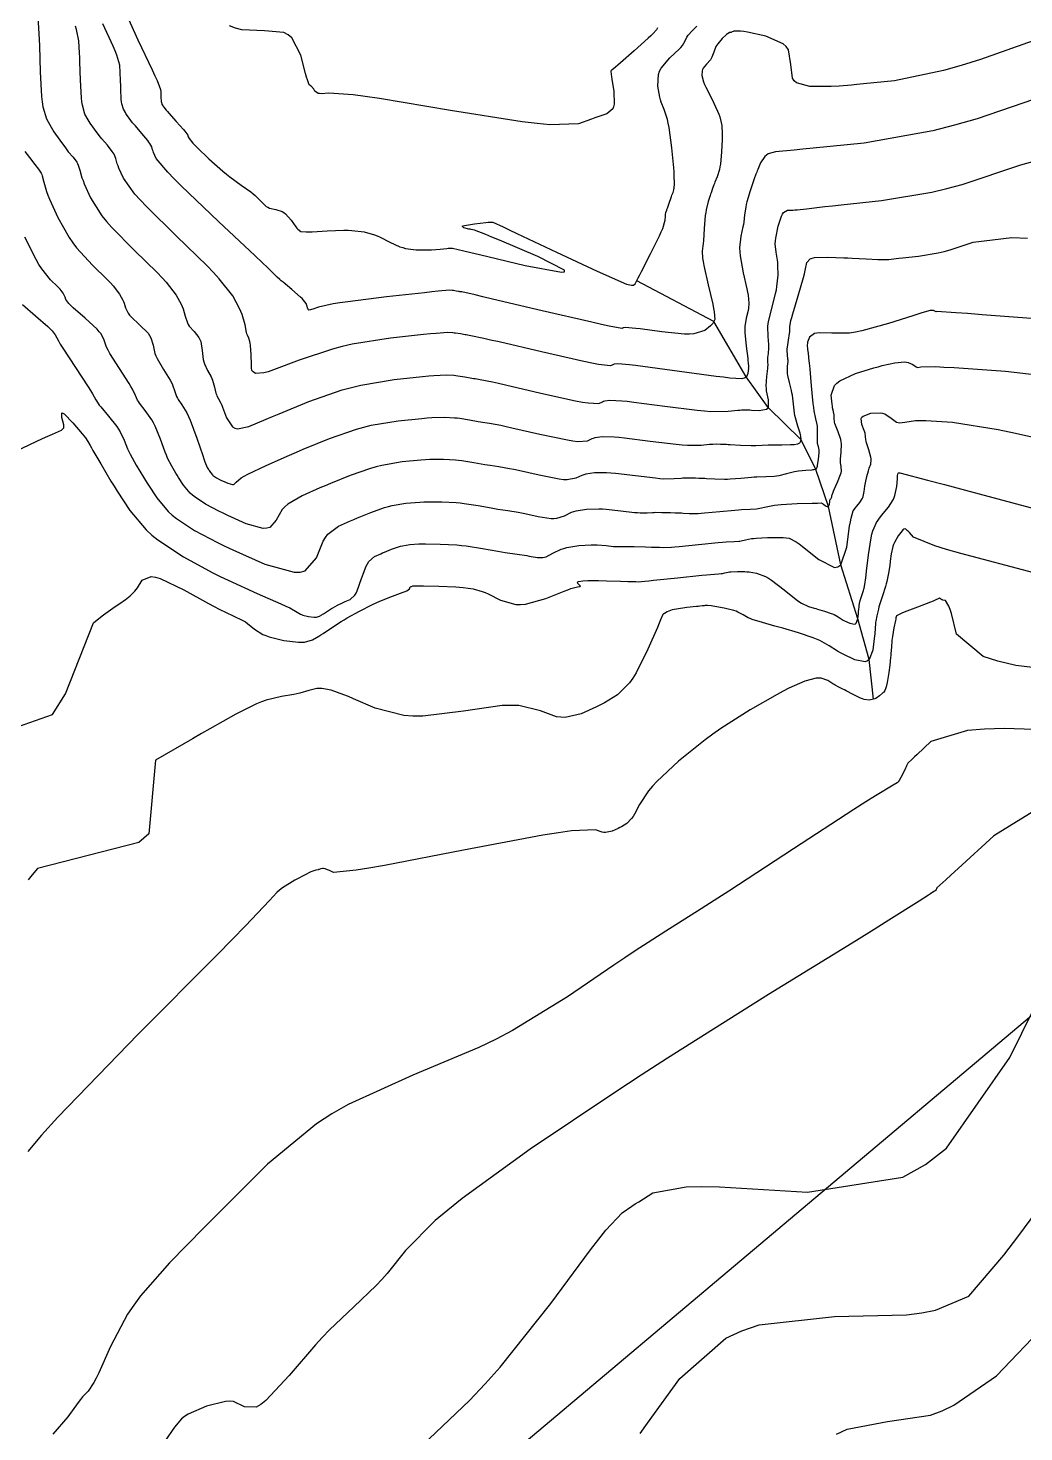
# Model space of a CAD drawing. Header units: metres. Extents: x 837117 to 838479, y 1189012 to 1191015.
# Drawn here: x 837920.9 to 837985.3, y 1190626.3 to 1190717.1 of the extents above; entities that cross this region are included whole.
import ezdxf

# ---------------------------------------------------------------- set-up
doc = ezdxf.new("R2010")
doc.units = ezdxf.units.M
doc.header["$LTSCALE"] = 0.3
for name, color, linetype in [('COTAS 10', 1, 'Continuous'), ('COTAS INT', 252, 'Continuous'), ('DRENAJE', 5, 'Continuous'), ('VIA2', 121, 'Continuous')]:
    doc.layers.add(name, color=color, linetype=linetype)

msp = doc.modelspace()

# ---------------------------------------------------------------- linework, layer by layer
at = {"layer": 'COTAS 10'}
for points in [[(837961.574, 1190717.091), (837961.557, 1190717.065), (837961.52, 1190716.976), (837961.288, 1190716.717), (837961.148, 1190716.584), (837960.976, 1190716.423), (837960.083, 1190715.621), (837959.187, 1190714.835), (837959.013, 1190714.685), (837958.872, 1190714.564), (837958.63, 1190714.37), (837958.602, 1190714.358), (837958.595, 1190714.352), (837958.588, 1190714.344), (837958.567, 1190714.304), (837958.584, 1190714.074), (837958.601, 1190713.945), (837958.624, 1190713.789), (837958.75, 1190712.992), (837958.781, 1190712.172), (837958.744, 1190712.002), (837958.686, 1190711.856), (837958.313, 1190711.533), (837957.723, 1190711.337), (837957.529, 1190711.272), (837957.323, 1190711.201), (837956.466, 1190710.904), (837954.624, 1190710.833), (837953.795, 1190710.905), (837952.829, 1190711.017), (837948.189, 1190711.753), (837943.615, 1190712.532), (837942.689, 1190712.671), (837941.912, 1190712.778), (837940.338, 1190712.886), (837939.828, 1190712.839), (837939.722, 1190712.847), (837939.63, 1190712.864), (837939.426, 1190713.003), (837939.328, 1190713.171), (837939.304, 1190713.206), (837939.282, 1190713.237), (837939.211, 1190713.308), (837939.151, 1190713.348), (837939.119, 1190713.37), (837939.064, 1190713.41), (837938.949, 1190713.728), (837938.895, 1190713.914), (837938.832, 1190714.142), (837938.527, 1190715.323), (837937.942, 1190716.454), (837937.703, 1190716.652), (837937.431, 1190716.799), (837936.167, 1190716.911), (837934.702, 1190716.969), (837934.302, 1190717.082), (837933.905, 1190717.236)], [(837920.681, 1190709.115), (837921.125, 1190708.514), (837921.226, 1190708.381), (837921.317, 1190708.263), (837921.564, 1190707.96), (837921.727, 1190707.707), (837921.764, 1190707.621), (837921.799, 1190707.527), (837921.895, 1190707.132), (837922.08, 1190706.511), (837922.17, 1190706.275), (837922.277, 1190706.012), (837922.801, 1190704.833), (837923.532, 1190703.534), (837923.768, 1190703.196), (837924.019, 1190702.867), (837925.049, 1190701.754), (837926.003, 1190700.827), (837926.206, 1190700.615), (837926.383, 1190700.422), (837926.804, 1190699.886), (837927.013, 1190699.499), (837927.058, 1190699.401), (837927.096, 1190699.305), (837927.185, 1190698.991), (837927.355, 1190698.647), (837927.445, 1190698.532), (837927.553, 1190698.409), (837928.098, 1190697.897), (837928.637, 1190697.349), (837928.741, 1190697.205), (837928.826, 1190697.063), (837928.971, 1190696.576), (837929.085, 1190696.05), (837929.151, 1190695.885), (837929.231, 1190695.71), (837929.642, 1190695.007), (837930.063, 1190694.328), (837930.149, 1190694.169), (837930.222, 1190694.022), (837930.377, 1190693.595), (837930.489, 1190693.253), (837930.535, 1190693.159), (837930.587, 1190693.066), (837930.831, 1190692.733), (837931.152, 1190692.2), (837931.253, 1190691.981), (837931.359, 1190691.732), (837931.788, 1190690.571), (837932.173, 1190689.452), (837932.253, 1190689.228), (837932.321, 1190689.042), (837932.467, 1190688.679), (837932.542, 1190688.554), (837932.565, 1190688.518), (837932.588, 1190688.481), (837932.679, 1190688.34), (837932.798, 1190688.199), (837932.839, 1190688.162), (837932.882, 1190688.126), (837933.069, 1190688.003), (837933.307, 1190687.878), (837933.383, 1190687.841), (837933.465, 1190687.803), (837933.796, 1190687.656), (837934.097, 1190687.572), (837934.16, 1190687.573), (837934.213, 1190687.586), (837934.329, 1190687.72), (837934.662, 1190688.012), (837934.851, 1190688.123), (837935.083, 1190688.249), (837936.272, 1190688.812), (837937.792, 1190689.474), (837938.232, 1190689.661), (837938.681, 1190689.85), (837940.37, 1190690.545), (837942.113, 1190691.152), (837942.595, 1190691.284), (837943.077, 1190691.402), (837944.815, 1190691.697), (837946.335, 1190691.851), (837946.679, 1190691.88), (837946.989, 1190691.901), (837947.834, 1190691.928), (837948.458, 1190691.893), (837948.63, 1190691.876), (837948.802, 1190691.856), (837949.418, 1190691.759), (837949.991, 1190691.655), (837950.135, 1190691.631), (837950.272, 1190691.608), (837950.718, 1190691.543), (837951.463, 1190691.401), (837951.79, 1190691.33), (837952.17, 1190691.245), (837953.976, 1190690.827), (837955.754, 1190690.452), (837956.116, 1190690.395), (837956.421, 1190690.359), (837957.049, 1190690.397), (837957.352, 1190690.544), (837957.452, 1190690.576), (837957.559, 1190690.605), (837958.003, 1190690.676), (837958.776, 1190690.659), (837959.091, 1190690.632), (837959.45, 1190690.596), (837961.11, 1190690.383), (837962.799, 1190690.174), (837963.176, 1190690.141), (837963.513, 1190690.117), (837964.403, 1190690.117), (837964.945, 1190690.171), (837965.063, 1190690.181), (837965.167, 1190690.189), (837965.426, 1190690.198), (837965.662, 1190690.192), (837965.788, 1190690.188), (837966.036, 1190690.176), (837966.151, 1190690.17), (837966.286, 1190690.163), (837966.941, 1190690.124), (837967.637, 1190690.093), (837967.797, 1190690.09), (837967.943, 1190690.089), (837968.353, 1190690.107), (837968.741, 1190690.134), (837968.872, 1190690.139), (837969.014, 1190690.143), (837969.616, 1190690.148), (837970.184, 1190690.155), (837970.306, 1190690.161), (837970.412, 1190690.168), (837970.666, 1190690.206), (837970.79, 1190690.275), (837970.815, 1190690.302), (837970.835, 1190690.332), (837970.874, 1190690.466), (837970.847, 1190690.693), (837970.827, 1190690.782), (837970.801, 1190690.882), (837970.66, 1190691.335), (837970.508, 1190691.875), (837970.474, 1190692.029), (837970.445, 1190692.185), (837970.37, 1190692.767), (837970.302, 1190693.343), (837970.277, 1190693.496), (837970.249, 1190693.646), (837970.123, 1190694.163), (837970.015, 1190694.628), (837969.999, 1190694.745), (837969.988, 1190694.856), (837969.995, 1190695.218), (837970.022, 1190695.53), (837970.023, 1190695.61), (837970.021, 1190695.688), (837969.99, 1190695.947), (837969.97, 1190696.241), (837969.975, 1190696.34), (837969.984, 1190696.448), (837970.053, 1190696.901), (837970.127, 1190697.339), (837970.139, 1190697.437), (837970.148, 1190697.525), (837970.149, 1190697.758), (837970.215, 1190698.167), (837970.265, 1190698.366), (837970.328, 1190698.602), (837970.671, 1190699.762), (837971.02, 1190700.949), (837971.087, 1190701.201), (837971.141, 1190701.42), (837971.232, 1190701.936), (837971.446, 1190702.17), (837971.579, 1190702.212), (837971.743, 1190702.243), (837972.599, 1190702.273), (837973.625, 1190702.233), (837973.896, 1190702.22), (837974.161, 1190702.207), (837975.072, 1190702.155), (837975.829, 1190702.117), (837975.997, 1190702.113), (837976.148, 1190702.112), (837976.544, 1190702.13), (837977.007, 1190702.183), (837977.199, 1190702.204), (837977.42, 1190702.227), (837978.451, 1190702.334), (837979.734, 1190702.55), (837980.113, 1190702.642), (837980.504, 1190702.749), (837982.003, 1190703.249), (837984.491, 1190703.534), (837985.505, 1190703.503)], [(837985.921, 1190681.868), (837981.206, 1190683.112), (837980.279, 1190683.379), (837979.517, 1190683.612), (837978.135, 1190684.174), (837977.869, 1190684.464), (837977.811, 1190684.525), (837977.759, 1190684.578), (837977.63, 1190684.702), (837977.504, 1190684.675), (837977.454, 1190684.634), (837977.399, 1190684.578), (837977.146, 1190684.252), (837976.899, 1190683.819), (837976.847, 1190683.695), (837976.802, 1190683.569), (837976.699, 1190683.101), (837976.638, 1190682.615), (837976.6, 1190682.341), (837976.525, 1190681.836), (837976.417, 1190681.303), (837976.378, 1190681.147), (837976.334, 1190680.987), (837976.139, 1190680.381), (837975.946, 1190679.8), (837975.903, 1190679.656), (837975.864, 1190679.52), (837975.762, 1190679.092), (837975.701, 1190678.738), (837975.688, 1190678.649), (837975.678, 1190678.564), (837975.654, 1190678.288), (837975.626, 1190677.919), (837975.612, 1190677.774), (837975.595, 1190677.611), (837975.514, 1190676.87), (837975.275, 1190676.249), (837975.16, 1190676.162), (837975.022, 1190676.111), (837974.346, 1190676.235), (837973.594, 1190676.595), (837973.408, 1190676.693), (837973.233, 1190676.791), (837972.68, 1190677.14), (837972.077, 1190677.48), (837971.87, 1190677.572), (837971.646, 1190677.663), (837970.69, 1190677.983), (837969.683, 1190678.276), (837969.426, 1190678.349), (837969.178, 1190678.419), (837968.364, 1190678.644), (837967.714, 1190678.845), (837967.57, 1190678.9), (837967.443, 1190678.954), (837967.113, 1190679.147), (837966.788, 1190679.329), (837966.663, 1190679.376), (837966.524, 1190679.422), (837965.893, 1190679.575), (837965.283, 1190679.691), (837965.157, 1190679.713), (837965.048, 1190679.73), (837964.809, 1190679.755), (837964.705, 1190679.75), (837964.682, 1190679.748), (837964.661, 1190679.745), (837964.606, 1190679.734), (837964.567, 1190679.724), (837964.555, 1190679.723), (837964.544, 1190679.721), (837964.503, 1190679.719), (837964.319, 1190679.703), (837964.218, 1190679.693), (837964.095, 1190679.68), (837963.471, 1190679.614), (837962.811, 1190679.523), (837962.665, 1190679.495), (837962.536, 1190679.465), (837962.206, 1190679.345), (837962.027, 1190679.241), (837961.994, 1190679.22), (837961.967, 1190679.203), (837961.928, 1190679.174), (837961.785, 1190678.825), (837961.692, 1190678.607), (837961.577, 1190678.336), (837960.968, 1190676.92), (837960.203, 1190675.398), (837959.989, 1190675.06), (837959.774, 1190674.76), (837958.989, 1190673.977), (837958.149, 1190673.457), (837957.9, 1190673.321), (837957.643, 1190673.19), (837956.655, 1190672.745), (837955.621, 1190672.519), (837955.335, 1190672.525), (837955.049, 1190672.56), (837954.017, 1190672.934), (837952.626, 1190673.278), (837952.113, 1190673.295), (837951.544, 1190673.276), (837949.031, 1190672.925), (837946.409, 1190672.602), (837945.771, 1190672.603), (837945.173, 1190672.642), (837943.331, 1190673.107), (837941.927, 1190673.723), (837941.605, 1190673.857), (837941.311, 1190673.975), (837940.489, 1190674.27), (837939.88, 1190674.386), (837939.72, 1190674.39), (837939.564, 1190674.384), (837939.033, 1190674.261), (837938.456, 1190674.08), (837938.271, 1190674.036), (837938.074, 1190673.996), (837937.272, 1190673.874), (837936.286, 1190673.635), (837935.974, 1190673.521), (837935.644, 1190673.385), (837934.311, 1190672.724), (837932.635, 1190671.783), (837932.089, 1190671.472), (837931.508, 1190671.139), (837929.113, 1190669.754), (837928.692, 1190664.985), (837928.054, 1190664.428), (837921.484, 1190662.745), (837921.154, 1190662.343), (837920.882, 1190662.006)], [(837960.463, 1190626.217), (837960.94, 1190626.877), (837963.024, 1190629.763), (837965.998, 1190632.374), (837967.036, 1190632.861), (837968.167, 1190633.245), (837973.024, 1190633.777), (837977.68, 1190633.894), (837978.684, 1190634.017), (837979.564, 1190634.178), (837981.713, 1190635.088), (837983.986, 1190637.743), (837984.945, 1190639.006), (837986.047, 1190640.498)]]:
    msp.add_lwpolyline(points, dxfattribs=at)
at = {"layer": 'COTAS INT'}
for points in [[(837927.088, 1190718.294), (837927.986, 1190716.325), (837928.904, 1190714.383), (837929.081, 1190714.001), (837929.223, 1190713.687), (837929.455, 1190713.114), (837929.466, 1190712.956), (837929.468, 1190712.903), (837929.471, 1190712.846), (837929.477, 1190712.606), (837929.49, 1190712.378), (837929.496, 1190712.328), (837929.502, 1190712.283), (837929.535, 1190712.169), (837929.578, 1190712.093), (837929.591, 1190712.071), (837929.605, 1190712.05), (837929.658, 1190711.973), (837929.815, 1190711.784), (837929.895, 1190711.693), (837929.99, 1190711.584), (837930.462, 1190711.05), (837930.924, 1190710.522), (837931.013, 1190710.417), (837931.085, 1190710.331), (837931.203, 1190710.168), (837931.222, 1190710.106), (837931.231, 1190710.082), (837931.241, 1190710.055), (837931.295, 1190709.936), (837931.531, 1190709.653), (837931.657, 1190709.523), (837931.809, 1190709.371), (837932.58, 1190708.636), (837933.473, 1190707.838), (837933.703, 1190707.646), (837933.926, 1190707.467), (837934.667, 1190706.927), (837935.285, 1190706.486), (837935.43, 1190706.37), (837935.563, 1190706.256), (837935.951, 1190705.866), (837936.288, 1190705.559), (837936.39, 1190705.498), (837936.495, 1190705.447), (837936.906, 1190705.347), (837937.322, 1190705.221), (837937.43, 1190705.153), (837937.536, 1190705.071), (837937.895, 1190704.655), (837938.198, 1190704.234), (837938.269, 1190704.149), (837938.334, 1190704.078), (837938.522, 1190703.934), (837938.875, 1190703.907), (837939.044, 1190703.909), (837939.244, 1190703.916), (837940.225, 1190703.977), (837941.309, 1190704.02), (837941.575, 1190704.015), (837941.825, 1190704.004), (837942.605, 1190703.903), (837943.278, 1190703.713), (837943.461, 1190703.645), (837943.642, 1190703.571), (837944.285, 1190703.249), (837944.929, 1190702.95), (837945.112, 1190702.89), (837945.296, 1190702.841), (837945.976, 1190702.748), (837946.635, 1190702.738), (837946.805, 1190702.741), (837946.971, 1190702.747), (837947.528, 1190702.789), (837947.954, 1190702.836), (837948.037, 1190702.845), (837948.105, 1190702.852), (837948.226, 1190702.864), (837948.248, 1190702.862), (837948.254, 1190702.862), (837948.26, 1190702.861), (837948.281, 1190702.858), (837948.311, 1190702.852), (837948.327, 1190702.85), (837949.056, 1190702.679), (837949.511, 1190702.572), (837950.076, 1190702.438), (837953.029, 1190701.741), (837955.385, 1190701.301), (837955.573, 1190701.33), (837955.56, 1190701.424), (837953.836, 1190702.309), (837951.36, 1190703.37), (837950.873, 1190703.574), (837950.472, 1190703.74), (837949.74, 1190704.017), (837949.534, 1190704.056), (837949.463, 1190704.072), (837949.388, 1190704.09), (837949.069, 1190704.17), (837948.958, 1190704.268), (837949.014, 1190704.296), (837949.108, 1190704.324), (837949.758, 1190704.431), (837950.485, 1190704.516), (837950.626, 1190704.53), (837950.742, 1190704.54), (837950.945, 1190704.542), (837951.595, 1190704.231), (837951.992, 1190704.043), (837952.484, 1190703.811), (837955.047, 1190702.604), (837957.676, 1190701.377), (837958.211, 1190701.132), (837958.661, 1190700.928), (837959.586, 1190700.533), (837959.902, 1190700.458), (837959.968, 1190700.456), (837960.024, 1190700.462), (837960.149, 1190700.551), (837960.339, 1190700.934), (837960.436, 1190701.126), (837960.554, 1190701.354), (837961.139, 1190702.487), (837961.716, 1190703.656), (837961.828, 1190703.906), (837961.919, 1190704.126), (837962.074, 1190704.656), (837962.094, 1190704.931), (837962.1, 1190704.99), (837962.106, 1190705.041), (837962.129, 1190705.163), (837962.176, 1190705.301), (837962.197, 1190705.362), (837962.222, 1190705.433), (837962.339, 1190705.773), (837962.463, 1190706.123), (837962.491, 1190706.202), (837962.517, 1190706.271), (837962.589, 1190706.455), (837962.638, 1190706.618), (837962.649, 1190706.675), (837962.659, 1190706.737), (837962.686, 1190707.006), (837962.671, 1190707.547), (837962.654, 1190707.782), (837962.631, 1190708.054), (837962.502, 1190709.341), (837962.327, 1190710.648), (837962.275, 1190710.933), (837962.221, 1190711.184), (837962.016, 1190711.81), (837961.821, 1190712.291), (837961.774, 1190712.451), (837961.73, 1190712.621), (837961.598, 1190713.332), (837961.65, 1190714.089), (837961.723, 1190714.289), (837961.82, 1190714.484), (837962.382, 1190715.154), (837962.976, 1190715.713), (837963.094, 1190715.838), (837963.191, 1190715.951), (837963.373, 1190716.254), (837963.471, 1190716.487), (837963.515, 1190716.556), (837963.567, 1190716.627), (837963.817, 1190716.897), (837964.13, 1190717.206)], [(837921.508, 1190717.82), (837921.58, 1190716.713), (837921.598, 1190716.342), (837921.614, 1190715.942), (837921.662, 1190714.265), (837921.749, 1190712.664), (837921.79, 1190712.313), (837921.837, 1190712.001), (837922.068, 1190711.206), (837922.368, 1190710.669), (837922.459, 1190710.52), (837922.554, 1190710.371), (837922.925, 1190709.83), (837923.298, 1190709.331), (837923.393, 1190709.209), (837923.485, 1190709.093), (837923.788, 1190708.732), (837924.026, 1190708.411), (837924.076, 1190708.32), (837924.12, 1190708.228), (837924.222, 1190707.891), (837924.366, 1190707.41), (837924.435, 1190707.227), (837924.518, 1190707.023), (837924.925, 1190706.109), (837925.659, 1190704.945), (837925.948, 1190704.583), (837926.274, 1190704.205), (837927.763, 1190702.697), (837929.23, 1190701.272), (837929.543, 1190700.946), (837929.815, 1190700.65), (837930.462, 1190699.825), (837930.784, 1190699.23), (837930.852, 1190699.078), (837930.911, 1190698.932), (837931.047, 1190698.449), (837931.182, 1190698.027), (837931.241, 1190697.918), (837931.308, 1190697.814), (837931.626, 1190697.469), (837931.934, 1190697.085), (837931.995, 1190696.956), (837932.045, 1190696.818), (837932.139, 1190696.239), (837932.209, 1190695.649), (837932.243, 1190695.504), (837932.285, 1190695.367), (837932.492, 1190694.938), (837932.713, 1190694.544), (837932.763, 1190694.43), (837932.808, 1190694.312), (837932.931, 1190693.868), (837933.029, 1190693.47), (837933.058, 1190693.383), (837933.088, 1190693.305), (837933.203, 1190693.103), (837933.353, 1190692.832), (837933.406, 1190692.709), (837933.464, 1190692.566), (837933.711, 1190691.88), (837934.103, 1190691.296), (837934.252, 1190691.217), (837934.419, 1190691.175), (837935.165, 1190691.322), (837936.282, 1190691.801), (837936.681, 1190691.969), (837937.121, 1190692.151), (837939.034, 1190692.932), (837941.203, 1190693.687), (837941.803, 1190693.852), (837942.402, 1190693.998), (837944.565, 1190694.366), (837946.396, 1190694.559), (837946.786, 1190694.595), (837947.126, 1190694.623), (837947.932, 1190694.662), (837948.406, 1190694.635), (837948.536, 1190694.623), (837948.666, 1190694.608), (837949.134, 1190694.534), (837949.568, 1190694.455), (837949.678, 1190694.436), (837949.782, 1190694.419), (837950.12, 1190694.369), (837950.906, 1190694.21), (837951.293, 1190694.123), (837951.753, 1190694.018), (837954.029, 1190693.487), (837956.282, 1190692.988), (837956.729, 1190692.904), (837957.099, 1190692.844), (837957.793, 1190692.819), (837958.02, 1190692.929), (837958.095, 1190692.953), (837958.175, 1190692.974), (837958.506, 1190693.027), (837959.273, 1190692.988), (837959.627, 1190692.951), (837960.043, 1190692.903), (837962.056, 1190692.635), (837964.152, 1190692.376), (837964.62, 1190692.334), (837965.039, 1190692.304), (837966.144, 1190692.305), (837966.785, 1190692.372), (837966.912, 1190692.385), (837967.017, 1190692.395), (837967.211, 1190692.411), (837967.28, 1190692.409), (837967.318, 1190692.408), (837967.469, 1190692.4), (837967.551, 1190692.395), (837967.652, 1190692.389), (837968.165, 1190692.358), (837968.639, 1190692.44), (837968.715, 1190692.505), (837968.768, 1190692.588), (837968.757, 1190693.041), (837968.64, 1190693.621), (837968.625, 1190693.785), (837968.617, 1190693.95), (837968.652, 1190694.556), (837968.714, 1190695.076), (837968.724, 1190695.187), (837968.73, 1190695.284), (837968.724, 1190695.513), (837968.713, 1190695.678), (837968.716, 1190695.734), (837968.721, 1190695.794), (837968.759, 1190696.048), (837968.788, 1190696.387), (837968.787, 1190696.502), (837968.782, 1190696.625), (837968.731, 1190697.143), (837968.724, 1190697.785), (837968.747, 1190697.987), (837968.781, 1190698.198), (837968.993, 1190699.049), (837969.223, 1190699.923), (837969.269, 1190700.15), (837969.306, 1190700.37), (837969.376, 1190701.111), (837969.367, 1190701.765), (837969.356, 1190701.93), (837969.34, 1190702.088), (837969.251, 1190702.603), (837969.201, 1190703.144), (837969.21, 1190703.319), (837969.229, 1190703.504), (837969.383, 1190704.267), (837969.609, 1190704.934), (837969.675, 1190705.06), (837969.741, 1190705.16), (837969.991, 1190705.31), (837970.337, 1190705.315), (837970.465, 1190705.324), (837970.605, 1190705.336), (837971.227, 1190705.406), (837972.402, 1190705.542), (837972.891, 1190705.595), (837973.451, 1190705.654), (837976.067, 1190705.926), (837979.324, 1190706.473), (837980.288, 1190706.708), (837981.279, 1190706.977), (837985.085, 1190708.249), (837989.041, 1190709.34)], [(837988.166, 1190713.248), (837982.248, 1190711.226), (837980.778, 1190710.805), (837979.381, 1190710.445), (837974.946, 1190709.646), (837971.659, 1190709.313), (837970.986, 1190709.245), (837970.415, 1190709.189), (837969.21, 1190709.077), (837968.737, 1190708.943), (837968.628, 1190708.873), (837968.528, 1190708.788), (837968.245, 1190708.361), (837968.062, 1190707.932), (837968.026, 1190707.846), (837967.996, 1190707.774), (837967.938, 1190707.631), (837967.838, 1190707.331), (837967.796, 1190707.204), (837967.583, 1190706.563), (837967.368, 1190705.848), (837967.325, 1190705.675), (837967.289, 1190705.512), (837967.218, 1190705.012), (837967.164, 1190704.539), (837967.139, 1190704.392), (837967.11, 1190704.239), (837966.967, 1190703.631), (837966.888, 1190702.872), (837966.898, 1190702.623), (837966.922, 1190702.358), (837967.127, 1190701.263), (837967.363, 1190700.231), (837967.408, 1190700.005), (837967.443, 1190699.806), (837967.494, 1190699.306), (837967.462, 1190698.957), (837967.444, 1190698.854), (837967.422, 1190698.747), (837967.314, 1190698.335), (837967.233, 1190697.795), (837967.229, 1190697.608), (837967.233, 1190697.403), (837967.312, 1190696.528), (837967.416, 1190695.725), (837967.435, 1190695.567), (837967.449, 1190695.436), (837967.466, 1190695.195), (837967.457, 1190695.14), (837967.456, 1190695.127), (837967.456, 1190695.115), (837967.458, 1190695.079), (837967.457, 1190695.01), (837967.454, 1190694.976), (837967.449, 1190694.936), (837967.425, 1190694.74), (837967.345, 1190694.545), (837967.306, 1190694.505), (837967.26, 1190694.471), (837967.034, 1190694.402), (837966.25, 1190694.458), (837965.852, 1190694.504), (837965.375, 1190694.563), (837963.002, 1190694.886), (837960.635, 1190695.211), (837960.163, 1190695.271), (837959.769, 1190695.318), (837959.01, 1190695.379), (837958.79, 1190695.344), (837958.737, 1190695.33), (837958.688, 1190695.314), (837958.538, 1190695.241), (837957.776, 1190695.328), (837957.342, 1190695.413), (837956.81, 1190695.525), (837954.082, 1190696.147), (837951.337, 1190696.791), (837950.795, 1190696.916), (837950.348, 1190697.019), (837949.522, 1190697.196), (837949.292, 1190697.23), (837949.221, 1190697.242), (837949.146, 1190697.255), (837948.85, 1190697.309), (837948.531, 1190697.359), (837948.442, 1190697.369), (837948.353, 1190697.378), (837948.03, 1190697.396), (837947.263, 1190697.345), (837946.894, 1190697.31), (837946.457, 1190697.266), (837944.314, 1190697.034), (837941.838, 1190696.639), (837941.19, 1190696.493), (837940.559, 1190696.33), (837938.419, 1190695.611), (837936.748, 1190694.977), (837936.414, 1190694.869), (837936.135, 1190694.79), (837935.589, 1190694.745), (837935.44, 1190694.864), (837935.412, 1190694.888), (837935.388, 1190694.908), (837935.349, 1190694.948), (837935.34, 1190695.111), (837935.335, 1190695.208), (837935.33, 1190695.329), (837935.305, 1190695.955), (837935.263, 1190696.593), (837935.248, 1190696.721), (837935.231, 1190696.829), (837935.154, 1190697.041), (837935.063, 1190697.219), (837935.037, 1190697.305), (837935.01, 1190697.407), (837934.91, 1190697.906), (837934.726, 1190698.558), (837934.646, 1190698.756), (837934.555, 1190698.961), (837934.12, 1190699.764), (837933.247, 1190700.877), (837932.88, 1190701.277), (837932.457, 1190701.717), (837930.477, 1190703.64), (837928.53, 1190705.543), (837928.128, 1190705.971), (837927.786, 1190706.355), (837927.048, 1190707.385), (837926.759, 1190708.034), (837926.7, 1190708.179), (837926.651, 1190708.308), (837926.549, 1190708.65), (837926.442, 1190708.929), (837926.388, 1190709.019), (837926.325, 1190709.114), (837926.013, 1190709.505), (837925.653, 1190709.923), (837925.56, 1190710.037), (837925.47, 1190710.149), (837925.17, 1190710.544), (837924.904, 1190710.931), (837924.836, 1190711.037), (837924.771, 1190711.144), (837924.557, 1190711.527), (837924.392, 1190712.095), (837924.358, 1190712.318), (837924.33, 1190712.569), (837924.267, 1190713.712), (837924.233, 1190714.91), (837924.221, 1190715.196), (837924.209, 1190715.461), (837924.157, 1190716.252), (837924.015, 1190716.984), (837923.945, 1190717.212)], [(837987.944, 1190716.999), (837982.468, 1190715.061), (837981.215, 1190714.669), (837980.077, 1190714.341), (837976.917, 1190713.683), (837974.898, 1190713.478), (837974.48, 1190713.437), (837974.122, 1190713.402), (837973.335, 1190713.33), (837972.806, 1190713.309), (837972.61, 1190713.307), (837972.392, 1190713.306), (837971.428, 1190713.314), (837970.57, 1190713.541), (837970.419, 1190713.679), (837970.306, 1190713.848), (837970.212, 1190714.731), (837970.056, 1190715.677), (837969.903, 1190715.888), (837969.703, 1190716.076), (837968.587, 1190716.568), (837967.404, 1190716.827), (837967.162, 1190716.868), (837966.957, 1190716.895), (837966.527, 1190716.884), (837966.37, 1190716.81), (837966.337, 1190716.797), (837966.309, 1190716.789), (837966.245, 1190716.788), (837966.151, 1190716.742), (837966.104, 1190716.706), (837966.047, 1190716.659), (837965.765, 1190716.403), (837965.474, 1190716.072), (837965.411, 1190715.978), (837965.357, 1190715.883), (837965.225, 1190715.532), (837965.105, 1190715.195), (837965.057, 1190715.108), (837965.002, 1190715.025), (837964.753, 1190714.749), (837964.529, 1190714.482), (837964.49, 1190714.404), (837964.461, 1190714.324), (837964.44, 1190714.022), (837964.566, 1190713.599), (837964.63, 1190713.443), (837964.706, 1190713.27), (837965.086, 1190712.508), (837965.466, 1190711.714), (837965.543, 1190711.522), (837965.608, 1190711.342), (837965.739, 1190710.794), (837965.768, 1190710.244), (837965.769, 1190710.063), (837965.766, 1190709.871), (837965.727, 1190709.073), (837965.647, 1190708.294), (837965.618, 1190708.113), (837965.586, 1190707.947), (837965.445, 1190707.473), (837965.3, 1190707.126), (837965.266, 1190707.04), (837965.234, 1190706.959), (837965.139, 1190706.702), (837965.047, 1190706.435), (837965.018, 1190706.347), (837964.986, 1190706.253), (837964.856, 1190705.863), (837964.731, 1190705.335), (837964.702, 1190705.154), (837964.676, 1190704.957), (837964.604, 1190704.12), (837964.549, 1190703.327), (837964.534, 1190703.158), (837964.518, 1190703.011), (837964.464, 1190702.661), (837964.493, 1190702.201), (837964.53, 1190701.984), (837964.58, 1190701.728), (837964.866, 1190700.48), (837965.155, 1190699.224), (837965.206, 1190698.964), (837965.245, 1190698.741), (837965.281, 1190698.249), (837965.156, 1190697.989), (837965.093, 1190697.912), (837965.018, 1190697.833), (837964.642, 1190697.529), (837963.939, 1190697.32), (837963.656, 1190697.302), (837963.336, 1190697.3), (837961.863, 1190697.434), (837960.456, 1190697.628), (837960.177, 1190697.664), (837959.946, 1190697.692), (837959.514, 1190697.731), (837959.406, 1190697.713), (837959.38, 1190697.706), (837959.356, 1190697.699), (837959.282, 1190697.663), (837958.454, 1190697.813), (837957.955, 1190697.922), (837957.338, 1190698.061), (837954.134, 1190698.807), (837950.921, 1190699.564), (837950.298, 1190699.71), (837949.791, 1190699.828), (837948.924, 1190700.023), (837948.801, 1190700.041), (837948.763, 1190700.048), (837948.724, 1190700.054), (837948.565, 1190700.083), (837948.395, 1190700.11), (837948.348, 1190700.115), (837948.3, 1190700.12), (837948.128, 1190700.13), (837947.399, 1190700.067), (837947.001, 1190700.025), (837946.518, 1190699.974), (837944.064, 1190699.702), (837941.557, 1190699.395), (837941.04, 1190699.321), (837940.601, 1190699.251), (837939.654, 1190699.04), (837939.289, 1190698.901), (837939.215, 1190698.878), (837939.154, 1190698.86), (837939.035, 1190698.85), (837938.998, 1190698.893), (837938.988, 1190698.908), (837938.979, 1190698.926), (837938.951, 1190699.002), (837938.921, 1190699.098), (837938.912, 1190699.127), (837938.903, 1190699.158), (837938.864, 1190699.282), (837938.695, 1190699.5), (837938.604, 1190699.591), (837938.493, 1190699.694), (837937.929, 1190700.179), (837937.367, 1190700.65), (837937.256, 1190700.745), (837937.165, 1190700.825), (837936.998, 1190700.989), (837936.391, 1190701.58), (837936.021, 1190701.929), (837935.565, 1190702.359), (837933.191, 1190704.584), (837930.785, 1190706.882), (837930.308, 1190707.358), (837929.913, 1190707.766), (837929.171, 1190708.66), (837929, 1190709.045), (837928.966, 1190709.13), (837928.936, 1190709.207), (837928.876, 1190709.409), (837928.763, 1190709.63), (837928.701, 1190709.718), (837928.625, 1190709.818), (837928.237, 1190710.277), (837927.821, 1190710.754), (837927.728, 1190710.865), (837927.643, 1190710.966), (837927.414, 1190711.258), (837927.254, 1190711.49), (837927.214, 1190711.554), (837927.175, 1190711.618), (837927.046, 1190711.848), (837926.947, 1190712.189), (837926.927, 1190712.323), (837926.91, 1190712.473), (837926.872, 1190713.159), (837926.852, 1190713.878), (837926.845, 1190714.049), (837926.837, 1190714.209), (837926.806, 1190714.683), (837926.619, 1190715.335), (837926.513, 1190715.607), (837926.383, 1190715.917), (837925.72, 1190717.367)], [(837987.489, 1190698.174), (837982.577, 1190698.552), (837981.636, 1190698.622), (837980.875, 1190698.677), (837979.64, 1190698.751), (837979.588, 1190698.742), (837979.574, 1190698.745), (837979.559, 1190698.75), (837979.507, 1190698.789), (837979.43, 1190698.826), (837979.399, 1190698.83), (837979.364, 1190698.832), (837979.207, 1190698.818), (837978.684, 1190698.671), (837978.419, 1190698.589), (837978.102, 1190698.489), (837976.525, 1190697.982), (837974.797, 1190697.506), (837974.385, 1190697.426), (837974.002, 1190697.368), (837972.858, 1190697.349), (837972.055, 1190697.387), (837971.888, 1190697.366), (837971.743, 1190697.331), (837971.418, 1190697.091), (837971.291, 1190696.771), (837971.272, 1190696.685), (837971.259, 1190696.6), (837971.272, 1190696.303), (837971.318, 1190696.063), (837971.326, 1190696.014), (837971.332, 1190695.972), (837971.339, 1190695.881), (837971.338, 1190695.833), (837971.339, 1190695.819), (837971.341, 1190695.804), (837971.355, 1190695.743), (837971.392, 1190695.429), (837971.409, 1190695.253), (837971.428, 1190695.04), (837971.521, 1190693.95), (837971.632, 1190692.808), (837971.663, 1190692.561), (837971.694, 1190692.344), (837971.807, 1190691.812), (837971.892, 1190691.456), (837971.906, 1190691.349), (837971.915, 1190691.239), (837971.913, 1190690.815), (837971.903, 1190690.424), (837971.908, 1190690.335), (837971.916, 1190690.254), (837971.971, 1190690.033), (837972.018, 1190689.806), (837972.021, 1190689.721), (837972.02, 1190689.626), (837971.979, 1190689.206), (837971.914, 1190688.812), (837971.897, 1190688.734), (837971.881, 1190688.67), (837971.828, 1190688.549), (837971.698, 1190688.52), (837971.633, 1190688.514), (837971.556, 1190688.507), (837971.173, 1190688.489), (837970.7, 1190688.446), (837970.566, 1190688.423), (837970.432, 1190688.397), (837969.934, 1190688.265), (837969.421, 1190688.136), (837969.276, 1190688.111), (837969.13, 1190688.092), (837968.593, 1190688.062), (837968.015, 1190688.048), (837967.843, 1190688.039), (837967.666, 1190688.028), (837966.982, 1190687.967), (837966.287, 1190687.912), (837966.101, 1190687.905), (837965.919, 1190687.901), (837965.289, 1190687.915), (837964.76, 1190687.946), (837964.643, 1190687.952), (837964.537, 1190687.957), (837964.259, 1190687.969), (837964.044, 1190687.974), (837963.642, 1190687.986), (837963.318, 1190687.982), (837963.214, 1190687.977), (837963.105, 1190687.97), (837962.663, 1190687.93), (837961.988, 1190687.929), (837961.732, 1190687.947), (837961.446, 1190687.973), (837960.165, 1190688.131), (837958.858, 1190688.288), (837958.556, 1190688.313), (837958.28, 1190688.33), (837957.499, 1190688.324), (837956.944, 1190688.235), (837956.81, 1190688.2), (837956.685, 1190688.159), (837956.305, 1190687.976), (837955.743, 1190687.874), (837955.503, 1190687.886), (837955.227, 1190687.916), (837953.924, 1190688.167), (837952.586, 1190688.472), (837952.288, 1190688.536), (837952.02, 1190688.591), (837951.315, 1190688.716), (837950.763, 1190688.797), (837950.592, 1190688.825), (837950.413, 1190688.855), (837949.702, 1190688.985), (837948.937, 1190689.105), (837948.724, 1190689.13), (837948.511, 1190689.15), (837947.736, 1190689.194), (837946.852, 1190689.18), (837946.571, 1190689.164), (837946.273, 1190689.144), (837945.065, 1190689.029), (837943.752, 1190688.805), (837943.387, 1190688.717), (837943.023, 1190688.617), (837941.706, 1190688.158), (837940.429, 1190687.632), (837940.09, 1190687.49), (837939.757, 1190687.348), (837938.609, 1190686.848), (837937.678, 1190686.307), (837937.483, 1190686.14), (837937.314, 1190685.966), (837936.932, 1190685.272), (837936.51, 1190684.785), (837936.317, 1190684.74), (837936.09, 1190684.735), (837934.995, 1190685.039), (837933.792, 1190685.573), (837933.498, 1190685.711), (837933.22, 1190685.846), (837932.355, 1190686.299), (837931.679, 1190686.746), (837931.519, 1190686.877), (837931.372, 1190687.012), (837930.941, 1190687.523), (837930.609, 1190688.036), (837930.524, 1190688.171), (837930.442, 1190688.303), (837930.17, 1190688.755), (837929.905, 1190689.286), (837929.828, 1190689.468), (837929.748, 1190689.665), (837929.443, 1190690.502), (837929.099, 1190691.356), (837928.994, 1190691.564), (837928.886, 1190691.759), (837928.46, 1190692.362), (837928.087, 1190692.827), (837928.012, 1190692.936), (837927.949, 1190693.036), (837927.823, 1190693.323), (837927.637, 1190693.731), (837927.536, 1190693.908), (837927.413, 1190694.112), (837926.791, 1190695.076), (837926.176, 1190696.053), (837926.058, 1190696.265), (837925.962, 1190696.452), (837925.804, 1190696.912), (837925.607, 1190697.307), (837925.488, 1190697.453), (837925.34, 1190697.614), (837924.57, 1190698.325), (837923.798, 1190699.004), (837923.649, 1190699.146), (837923.527, 1190699.266), (837923.322, 1190699.534), (837923.281, 1190699.679), (837923.263, 1190699.723), (837923.243, 1190699.769), (837923.146, 1190699.947), (837922.951, 1190700.195), (837922.87, 1190700.285), (837922.775, 1190700.383), (837922.334, 1190700.811), (837921.764, 1190701.528), (837921.588, 1190701.808), (837921.405, 1190702.124), (837920.678, 1190703.558)], [(837920.516, 1190699.206), (837921.353, 1190698.488), (837922.158, 1190697.78), (837922.312, 1190697.635), (837922.436, 1190697.511), (837922.636, 1190697.248), (837922.839, 1190696.853), (837922.965, 1190696.646), (837923.122, 1190696.397), (837923.941, 1190695.145), (837924.763, 1190693.895), (837924.922, 1190693.647), (837925.051, 1190693.441), (837925.269, 1190693.05), (837925.408, 1190692.818), (837925.488, 1190692.712), (837925.586, 1190692.589), (837926.088, 1190691.992), (837926.62, 1190691.318), (837926.736, 1190691.146), (837926.839, 1190690.98), (837927.098, 1190690.432), (837927.322, 1190689.878), (837927.402, 1190689.708), (837927.49, 1190689.531), (837927.874, 1190688.831), (837928.342, 1190688.051), (837928.484, 1190687.823), (837928.631, 1190687.59), (837929.203, 1190686.706), (837929.946, 1190685.824), (837930.2, 1190685.593), (837930.475, 1190685.366), (837931.642, 1190684.595), (837933.133, 1190683.814), (837933.612, 1190683.582), (837934.12, 1190683.343), (837936.195, 1190682.423), (837938.083, 1190681.897), (837938.474, 1190681.907), (837938.808, 1190681.985), (837939.536, 1190682.825), (837939.967, 1190683.919), (837940.114, 1190684.157), (837940.273, 1190684.366), (837940.945, 1190684.884), (837941.723, 1190685.223), (837941.948, 1190685.319), (837942.177, 1190685.415), (837943.042, 1190685.771), (837943.933, 1190686.081), (837944.18, 1190686.149), (837944.426, 1190686.209), (837945.316, 1190686.36), (837946.212, 1190686.436), (837946.463, 1190686.449), (837946.716, 1190686.458), (837947.638, 1190686.46), (837948.563, 1190686.408), (837948.818, 1190686.383), (837949.073, 1190686.354), (837949.987, 1190686.21), (837950.835, 1190686.056), (837951.049, 1190686.019), (837951.253, 1190685.986), (837951.913, 1190685.889), (837952.578, 1190685.782), (837952.785, 1190685.743), (837953.002, 1190685.7), (837953.871, 1190685.507), (837954.699, 1190685.379), (837954.89, 1190685.377), (837955.065, 1190685.39), (837955.56, 1190685.554), (837956.017, 1190685.775), (837956.167, 1190685.823), (837956.328, 1190685.865), (837956.995, 1190685.972), (837957.783, 1190686.001), (837958.02, 1190685.994), (837958.265, 1190685.981), (837959.219, 1190685.88), (837960.093, 1190685.772), (837960.288, 1190685.754), (837960.462, 1190685.742), (837960.923, 1190685.742), (837961.265, 1190685.768), (837961.366, 1190685.772), (837961.468, 1190685.775), (837961.857, 1190685.773), (837962.426, 1190685.757), (837962.73, 1190685.749), (837963.039, 1190685.738), (837963.135, 1190685.734), (837963.235, 1190685.729), (837963.637, 1190685.706), (837964.202, 1190685.709), (837964.406, 1190685.72), (837964.63, 1190685.735), (837965.612, 1190685.826), (837966.591, 1190685.921), (837966.813, 1190685.94), (837967.015, 1190685.954), (837967.57, 1190685.976), (837967.983, 1190685.999), (837968.096, 1190686.014), (837968.207, 1190686.033), (837968.602, 1190686.132), (837969.149, 1190686.239), (837969.356, 1190686.263), (837969.587, 1190686.284), (837970.624, 1190686.339), (837971.591, 1190686.368), (837971.779, 1190686.373), (837971.932, 1190686.377), (837972.194, 1190686.379), (837972.256, 1190686.346), (837972.281, 1190686.327), (837972.311, 1190686.305), (837972.451, 1190686.192), (837972.589, 1190686.124), (837972.617, 1190686.13), (837972.642, 1190686.147), (837972.695, 1190686.298), (837972.72, 1190686.482), (837972.726, 1190686.519), (837972.732, 1190686.55), (837972.751, 1190686.614), (837972.77, 1190686.64), (837972.776, 1190686.648), (837972.783, 1190686.656), (837972.807, 1190686.686), (837972.829, 1190686.719), (837972.834, 1190686.73), (837972.838, 1190686.74), (837972.846, 1190686.782), (837972.852, 1190686.828), (837972.854, 1190686.842), (837972.857, 1190686.857), (837972.869, 1190686.911), (837972.933, 1190687.07), (837972.968, 1190687.149), (837973.01, 1190687.244), (837973.227, 1190687.716), (837973.426, 1190688.22), (837973.457, 1190688.334), (837973.478, 1190688.438), (837973.468, 1190688.725), (837973.42, 1190689.003), (837973.417, 1190689.101), (837973.419, 1190689.209), (837973.465, 1190689.674), (837973.481, 1190690.194), (837973.465, 1190690.336), (837973.439, 1190690.477), (837973.272, 1190690.98), (837973.092, 1190691.418), (837973.059, 1190691.518), (837973.033, 1190691.609), (837973, 1190691.861), (837973.001, 1190692.043), (837972.997, 1190692.09), (837972.991, 1190692.136), (837972.954, 1190692.29), (837972.904, 1190692.539), (837972.889, 1190692.646), (837972.875, 1190692.768), (837972.82, 1190693.345), (837973.026, 1190693.976), (837973.177, 1190694.132), (837973.367, 1190694.281), (837974.392, 1190694.751), (837975.566, 1190695.112), (837975.851, 1190695.191), (837976.119, 1190695.261), (837976.94, 1190695.439), (837977.548, 1190695.495), (837977.681, 1190695.488), (837977.8, 1190695.471), (837978.1, 1190695.329), (837978.301, 1190695.18), (837978.356, 1190695.16), (837978.412, 1190695.149), (837978.612, 1190695.182), (837979.572, 1190695.194), (837980.107, 1190695.169), (837980.757, 1190695.131), (837984.078, 1190694.893), (837988.181, 1190694.417)], [(837920.127, 1190689.747), (837921.824, 1190690.547), (837922.167, 1190690.705), (837922.456, 1190690.836), (837923.04, 1190691.079), (837923.184, 1190691.245), (837923.194, 1190691.327), (837923.191, 1190691.425), (837923.075, 1190691.908), (837923.061, 1190692.211), (837923.122, 1190692.195), (837923.211, 1190692.135), (837923.77, 1190691.56), (837924.373, 1190690.854), (837924.491, 1190690.713), (837924.587, 1190690.595), (837924.754, 1190690.363), (837924.896, 1190690.092), (837924.977, 1190689.948), (837925.075, 1190689.776), (837925.577, 1190688.907), (837926.242, 1190687.799), (837926.443, 1190687.476), (837926.652, 1190687.145), (837927.465, 1190685.89), (837928.52, 1190684.637), (837928.88, 1190684.308), (837929.271, 1190683.987), (837930.928, 1190682.891), (837932.785, 1190681.893), (837933.301, 1190681.633), (837933.819, 1190681.381), (837935.693, 1190680.531), (837937.236, 1190679.858), (837937.543, 1190679.717), (837937.799, 1190679.596), (837938.29, 1190679.322), (837938.494, 1190679.191), (837938.569, 1190679.159), (837938.651, 1190679.13), (837939.014, 1190679.041), (837939.374, 1190678.998), (837939.455, 1190678.997), (837939.528, 1190679), (837939.724, 1190679.052), (837939.882, 1190679.148), (837939.931, 1190679.179), (837939.982, 1190679.212), (837940.188, 1190679.349), (837940.43, 1190679.504), (837940.504, 1190679.549), (837940.581, 1190679.595), (837940.885, 1190679.767), (837941.208, 1190679.931), (837941.297, 1190679.972), (837941.386, 1190680.011), (837941.705, 1190680.136), (837942.012, 1190680.411), (837942.094, 1190680.545), (837942.173, 1190680.704), (837942.446, 1190681.488), (837942.734, 1190682.284), (837942.823, 1190682.451), (837942.915, 1190682.595), (837943.282, 1190682.92), (837943.688, 1190683.097), (837943.806, 1190683.147), (837943.926, 1190683.198), (837944.377, 1190683.384), (837944.843, 1190683.546), (837944.972, 1190683.582), (837945.101, 1190683.613), (837945.566, 1190683.692), (837946.151, 1190683.729), (837946.356, 1190683.734), (837946.579, 1190683.736), (837947.539, 1190683.726), (837948.616, 1190683.666), (837948.913, 1190683.637), (837949.208, 1190683.603), (837950.271, 1190683.436), (837951.258, 1190683.256), (837951.506, 1190683.214), (837951.743, 1190683.175), (837952.511, 1190683.062), (837953.135, 1190682.973), (837953.282, 1190682.95), (837953.419, 1190682.927), (837953.818, 1190682.846), (837954.171, 1190682.843), (837954.277, 1190682.868), (837954.387, 1190682.905), (837954.816, 1190683.132), (837955.349, 1190683.39), (837955.525, 1190683.446), (837955.712, 1190683.496), (837956.491, 1190683.621), (837957.286, 1190683.672), (837957.484, 1190683.675), (837957.673, 1190683.673), (837958.273, 1190683.628), (837958.739, 1190683.571), (837958.843, 1190683.561), (837958.937, 1190683.555), (837959.183, 1190683.555), (837959.426, 1190683.567), (837959.517, 1190683.568), (837959.619, 1190683.568), (837960.073, 1190683.56), (837960.808, 1190683.54), (837961.2, 1190683.529), (837961.54, 1190683.519), (837961.627, 1190683.515), (837961.71, 1190683.512), (837961.985, 1190683.498), (837962.485, 1190683.517), (837962.71, 1190683.535), (837962.974, 1190683.558), (837964.241, 1190683.685), (837965.515, 1190683.815), (837965.784, 1190683.84), (837966.016, 1190683.859), (837966.548, 1190683.89), (837966.837, 1190683.906), (837966.916, 1190683.917), (837966.994, 1190683.93), (837967.27, 1190683.999), (837967.653, 1190684.074), (837967.798, 1190684.091), (837967.96, 1190684.106), (837968.686, 1190684.144), (837969.41, 1190684.155), (837969.572, 1190684.153), (837969.716, 1190684.148), (837970.094, 1190684.111), (837970.549, 1190683.865), (837970.742, 1190683.729), (837970.964, 1190683.564), (837972.005, 1190682.72), (837973.033, 1190682.211), (837973.246, 1190682.257), (837973.428, 1190682.383), (837973.826, 1190683.512), (837974.009, 1190684.88), (837974.056, 1190685.157), (837974.1, 1190685.39), (837974.243, 1190685.865), (837974.387, 1190686.062), (837974.431, 1190686.119), (837974.477, 1190686.178), (837974.662, 1190686.4), (837974.826, 1190686.651), (837974.859, 1190686.727), (837974.888, 1190686.806), (837974.949, 1190687.115), (837974.992, 1190687.464), (837975.009, 1190687.567), (837975.029, 1190687.673), (837975.12, 1190688.081), (837975.224, 1190688.464), (837975.251, 1190688.554), (837975.279, 1190688.637), (837975.373, 1190688.879), (837975.41, 1190689.143), (837975.4, 1190689.239), (837975.382, 1190689.345), (837975.246, 1190689.813), (837975.096, 1190690.271), (837975.069, 1190690.371), (837975.049, 1190690.46), (837975.028, 1190690.682), (837975.004, 1190690.889), (837974.982, 1190690.968), (837974.952, 1190691.056), (837974.789, 1190691.452), (837974.754, 1190691.842), (837974.805, 1190691.926), (837974.883, 1190692), (837975.385, 1190692.181), (837975.995, 1190692.203), (837976.142, 1190692.176), (837976.279, 1190692.135), (837976.692, 1190691.868), (837977.042, 1190691.61), (837977.139, 1190691.575), (837977.235, 1190691.555), (837977.584, 1190691.614), (837978.269, 1190691.711), (837978.577, 1190691.716), (837978.937, 1190691.711), (837980.667, 1190691.613), (837983.608, 1190691.14), (837984.732, 1190690.899), (837985.99, 1190690.61)], [(837918.775, 1190671.402), (837922.46, 1190672.699), (837923.304, 1190674.047), (837925.11, 1190678.64), (837925.457, 1190678.908), (837925.762, 1190679.141), (837926.508, 1190679.678), (837926.945, 1190679.969), (837927.054, 1190680.045), (837927.158, 1190680.12), (837927.493, 1190680.379), (837927.794, 1190680.685), (837927.876, 1190680.79), (837927.959, 1190680.903), (837928.255, 1190681.388), (837928.848, 1190681.623), (837929.118, 1190681.58), (837929.434, 1190681.489), (837930.955, 1190680.769), (837932.552, 1190679.885), (837932.915, 1190679.692), (837933.245, 1190679.52), (837934.15, 1190679.085), (837934.777, 1190678.776), (837934.931, 1190678.685), (837935.077, 1190678.59), (837935.533, 1190678.228), (837936.066, 1190677.885), (837936.261, 1190677.803), (837936.476, 1190677.726), (837937.423, 1190677.495), (837938.364, 1190677.381), (837938.576, 1190677.378), (837938.766, 1190677.387), (837939.278, 1190677.523), (837939.691, 1190677.773), (837939.819, 1190677.854), (837939.954, 1190677.941), (837940.492, 1190678.299), (837941.122, 1190678.705), (837941.316, 1190678.822), (837941.517, 1190678.942), (837942.312, 1190679.391), (837943.157, 1190679.821), (837943.39, 1190679.928), (837943.622, 1190680.03), (837944.456, 1190680.355), (837945.128, 1190680.606), (837945.259, 1190680.661), (837945.365, 1190680.709), (837945.546, 1190680.832), (837945.571, 1190680.901), (837945.578, 1190680.916), (837945.586, 1190680.928), (837945.618, 1190680.957), (837945.653, 1190680.972), (837945.664, 1190680.976), (837945.674, 1190680.981), (837945.713, 1190680.997), (837945.754, 1190681.011), (837945.776, 1190681.017), (837945.816, 1190681.023), (837946.09, 1190681.021), (837946.248, 1190681.018), (837946.442, 1190681.015), (837947.441, 1190680.992), (837948.533, 1190680.949), (837948.786, 1190680.933), (837949.017, 1190680.914), (837949.671, 1190680.83), (837950.255, 1190680.657), (837950.441, 1190680.582), (837950.639, 1190680.496), (837951.441, 1190680.091), (837952.421, 1190679.817), (837952.73, 1190679.814), (837953.056, 1190679.843), (837954.369, 1190680.212), (837955.545, 1190680.678), (837955.785, 1190680.767), (837955.986, 1190680.84), (837956.404, 1190680.963), (837956.54, 1190680.977), (837956.564, 1190680.982), (837956.583, 1190680.987), (837956.602, 1190681.007), (837956.564, 1190681.046), (837956.546, 1190681.062), (837956.525, 1190681.08), (837956.425, 1190681.166), (837956.403, 1190681.255), (837956.432, 1190681.275), (837956.475, 1190681.293), (837956.756, 1190681.343), (837957.074, 1190681.37), (837957.141, 1190681.374), (837957.198, 1190681.377), (837957.327, 1190681.376), (837957.386, 1190681.369), (837957.399, 1190681.368), (837957.411, 1190681.367), (837957.442, 1190681.367), (837957.586, 1190681.366), (837957.668, 1190681.364), (837957.769, 1190681.361), (837958.289, 1190681.348), (837959.19, 1190681.323), (837959.671, 1190681.31), (837960.041, 1190681.299), (837960.119, 1190681.297), (837960.185, 1190681.295), (837960.332, 1190681.289), (837960.767, 1190681.325), (837961.015, 1190681.35), (837961.318, 1190681.381), (837962.87, 1190681.544), (837964.44, 1190681.709), (837964.754, 1190681.74), (837965.016, 1190681.765), (837965.525, 1190681.804), (837965.691, 1190681.814), (837965.735, 1190681.82), (837965.78, 1190681.827), (837965.938, 1190681.867), (837966.157, 1190681.91), (837966.24, 1190681.919), (837966.332, 1190681.928), (837966.747, 1190681.95), (837967.229, 1190681.943), (837967.364, 1190681.933), (837967.5, 1190681.92), (837967.994, 1190681.843), (837968.569, 1190681.617), (837968.755, 1190681.509), (837968.954, 1190681.381), (837969.769, 1190680.757), (837970.553, 1190680.134), (837970.732, 1190680.008), (837970.894, 1190679.901), (837971.339, 1190679.681), (837971.704, 1190679.58), (837971.815, 1190679.549), (837971.93, 1190679.516), (837972.381, 1190679.385), (837972.808, 1190679.241), (837972.909, 1190679.201), (837973.001, 1190679.159), (837973.271, 1190679.008), (837973.518, 1190678.851), (837973.597, 1190678.807), (837973.68, 1190678.763), (837974.017, 1190678.602), (837974.319, 1190678.547), (837974.381, 1190678.57), (837974.433, 1190678.609), (837974.54, 1190678.887), (837974.576, 1190679.218), (837974.583, 1190679.291), (837974.589, 1190679.356), (837974.602, 1190679.521), (837974.613, 1190679.644), (837974.617, 1190679.683), (837974.623, 1190679.722), (837974.65, 1190679.881), (837974.696, 1190680.073), (837974.713, 1190680.134), (837974.733, 1190680.198), (837974.819, 1190680.458), (837974.906, 1190680.729), (837974.926, 1190680.8), (837974.944, 1190680.87), (837974.992, 1190681.109), (837975.05, 1190681.543), (837975.074, 1190681.736), (837975.102, 1190681.961), (837975.231, 1190683.035), (837975.4, 1190684.133), (837975.453, 1190684.373), (837975.509, 1190684.585), (837975.735, 1190685.117), (837976.003, 1190685.483), (837976.086, 1190685.59), (837976.172, 1190685.699), (837976.516, 1190686.115), (837976.822, 1190686.582), (837976.885, 1190686.724), (837976.938, 1190686.871), (837977.051, 1190687.449), (837977.094, 1190687.949), (837977.103, 1190688.047), (837977.11, 1190688.127), (837977.127, 1190688.272), (837977.137, 1190688.299), (837977.145, 1190688.311), (837977.164, 1190688.325), (837977.191, 1190688.332), (837977.2, 1190688.333), (837977.211, 1190688.333), (837977.255, 1190688.332), (837979.035, 1190687.863), (837980.139, 1190687.568), (837981.508, 1190687.203), (837988.66, 1190685.288)], [(837990.696, 1190675.159), (837984.764, 1190675.871), (837983.6, 1190676.15), (837982.644, 1190676.463), (837980.921, 1190677.888), (837980.586, 1190679.228), (837980.505, 1190679.488), (837980.43, 1190679.7), (837980.2, 1190680.063), (837980.041, 1190680.105), (837980.009, 1190680.114), (837979.984, 1190680.122), (837979.937, 1190680.141), (837979.919, 1190680.158), (837979.912, 1190680.164), (837979.904, 1190680.172), (837979.864, 1190680.204), (837979.822, 1190680.227), (837979.812, 1190680.228), (837979.802, 1190680.226), (837979.771, 1190680.2), (837979.543, 1190680.089), (837979.409, 1190680.033), (837979.244, 1190679.967), (837978.39, 1190679.637), (837977.54, 1190679.31), (837977.377, 1190679.245), (837977.245, 1190679.191), (837977.031, 1190679.091), (837977.001, 1190678.953), (837976.985, 1190678.876), (837976.967, 1190678.782), (837976.873, 1190678.303), (837976.779, 1190677.753), (837976.759, 1190677.615), (837976.743, 1190677.483), (837976.706, 1190677.055), (837976.68, 1190676.641), (837976.67, 1190676.518), (837976.659, 1190676.39), (837976.608, 1190675.896), (837976.546, 1190675.409), (837976.527, 1190675.286), (837976.509, 1190675.168), (837976.437, 1190674.782), (837976.368, 1190674.485), (837976.352, 1190674.422), (837976.336, 1190674.368), (837976.287, 1190674.244), (837976.208, 1190674.15), (837976.174, 1190674.115), (837976.133, 1190674.076), (837975.94, 1190673.904), (837975.699, 1190673.743), (837975.628, 1190673.711), (837975.556, 1190673.684), (837975.279, 1190673.634), (837974.944, 1190673.679), (837974.834, 1190673.713), (837974.718, 1190673.756), (837974.238, 1190673.988), (837973.775, 1190674.241), (837973.669, 1190674.297), (837973.574, 1190674.347), (837973.311, 1190674.475), (837973.081, 1190674.595), (837973.007, 1190674.64), (837972.928, 1190674.69), (837972.602, 1190674.91), (837972.157, 1190675.055), (837972.002, 1190675.058), (837971.834, 1190675.044), (837971.113, 1190674.857), (837970.078, 1190674.395), (837969.711, 1190674.207), (837969.311, 1190673.993), (837967.576, 1190673.005), (837965.674, 1190671.792), (837965.168, 1190671.436), (837964.67, 1190671.071), (837962.947, 1190669.684), (837961.544, 1190668.377), (837961.249, 1190668.064), (837960.994, 1190667.771), (837960.41, 1190666.89), (837960.089, 1190666.248), (837960, 1190666.106), (837959.911, 1190665.98), (837959.591, 1190665.657), (837959.251, 1190665.447), (837959.15, 1190665.392), (837959.046, 1190665.339), (837958.646, 1190665.159), (837958.228, 1190665.067), (837958.112, 1190665.069), (837957.996, 1190665.084), (837957.578, 1190665.235), (837956.014, 1190665.174), (837955.176, 1190665.054), (837954.161, 1190664.89), (837949.033, 1190663.924), (837943.927, 1190662.94), (837942.927, 1190662.764), (837942.106, 1190662.63), (837940.634, 1190662.494), (837940.367, 1190662.611), (837940.305, 1190662.637), (837940.25, 1190662.659), (837940.093, 1190662.715), (837939.977, 1190662.737), (837939.947, 1190662.738), (837939.917, 1190662.737), (837939.816, 1190662.714), (837939.706, 1190662.679), (837939.671, 1190662.671), (837939.634, 1190662.663), (837939.481, 1190662.64), (837939.172, 1190662.528), (837939.037, 1190662.464), (837938.879, 1190662.386), (837938.128, 1190661.986), (837937.333, 1190661.485), (837937.148, 1190661.344), (837936.977, 1190661.202), (837936.486, 1190660.678), (837934.944, 1190659.031), (837934.111, 1190658.18), (837933.102, 1190657.158), (837927.991, 1190652.043), (837922.812, 1190646.677), (837921.759, 1190645.498), (837920.872, 1190644.452)], [(837990.335, 1190671.592), (837984.032, 1190671.799), (837982.735, 1190671.752), (837981.631, 1190671.659), (837979.265, 1190670.949), (837978.368, 1190670.122), (837978.191, 1190669.957), (837978.046, 1190669.819), (837977.781, 1190669.552), (837977.69, 1190669.388), (837977.654, 1190669.315), (837977.614, 1190669.231), (837977.43, 1190668.828), (837977.208, 1190668.428), (837977.144, 1190668.346), (837977.078, 1190668.276), (837976.831, 1190668.126), (837975.686, 1190667.453), (837975.055, 1190667.054), (837974.287, 1190666.563), (837970.379, 1190664.018), (837966.194, 1190661.286), (837965.253, 1190660.677), (837964.405, 1190660.131), (837962.126, 1190658.689), (837960.137, 1190657.414), (837959.472, 1190656.973), (837958.757, 1190656.495), (837955.762, 1190654.45), (837952.209, 1190652.279), (837951.142, 1190651.721), (837950.04, 1190651.181), (837945.762, 1190649.387), (837941.575, 1190647.485), (837940.53, 1190646.878), (837939.536, 1190646.236), (837936.36, 1190643.625), (837933.653, 1190640.92), (837932.954, 1190640.218), (837932.277, 1190639.537), (837930.017, 1190637.247), (837928.144, 1190635.105), (837927.712, 1190634.518), (837927.317, 1190633.933), (837926.204, 1190631.839), (837925.453, 1190630.13), (837925.288, 1190629.787), (837925.14, 1190629.502), (837924.758, 1190628.944), (837924.397, 1190628.575), (837924.263, 1190628.409), (837924.113, 1190628.216), (837923.447, 1190627.287), (837922.475, 1190626.169)], [(837986.645, 1190666.914), (837983.337, 1190664.866), (837981.023, 1190662.749), (837980.58, 1190662.344), (837980.224, 1190662.017), (837979.654, 1190661.491), (837979.639, 1190661.466), (837979.634, 1190661.454), (837979.627, 1190661.441), (837979.599, 1190661.378), (837979.564, 1190661.316), (837979.554, 1190661.303), (837979.544, 1190661.292), (837979.505, 1190661.269), (837979.327, 1190661.164), (837979.228, 1190661.101), (837979.108, 1190661.025), (837978.498, 1190660.627), (837976.551, 1190659.403), (837975.588, 1190658.804), (837974.441, 1190658.094), (837968.771, 1190654.59), (837962.228, 1190650.479), (837960.531, 1190649.385), (837958.884, 1190648.311), (837953.353, 1190644.59), (837948.951, 1190641.401), (837948.016, 1190640.661), (837947.204, 1190639.984), (837945.298, 1190638.055), (837944.113, 1190636.569), (837943.756, 1190636.171), (837943.386, 1190635.779), (837941.945, 1190634.41), (837940.378, 1190632.918), (837939.928, 1190632.449), (837939.472, 1190631.955), (837937.768, 1190629.967), (837936.26, 1190628.348), (837935.927, 1190628.087), (837935.632, 1190627.908), (837934.869, 1190627.936), (837934.175, 1190628.283), (837933.921, 1190628.304), (837933.641, 1190628.292), (837932.41, 1190627.981), (837931.241, 1190627.453), (837931, 1190627.306), (837930.795, 1190627.157), (837930.354, 1190626.616), (837929.724, 1190625.723)], [(837945.498, 1190624.613), (837949.419, 1190628.344), (837950.431, 1190629.419), (837951.409, 1190630.512), (837954.675, 1190634.613), (837957.241, 1190638.081), (837957.779, 1190638.776), (837958.241, 1190639.356), (837959.288, 1190640.492), (837959.933, 1190640.923), (837960.143, 1190641.059), (837960.366, 1190641.201), (837961.283, 1190641.775), (837963.428, 1190642.157), (837964.425, 1190642.179), (837965.597, 1190642.164), (837971.283, 1190641.807), (837977.443, 1190642.781), (837978.913, 1190643.606), (837980.281, 1190644.671), (837984.37, 1190650.523), (837987.475, 1190656.815)], [(837973.167, 1190626.172), (837973.839, 1190626.503), (837976.46, 1190626.99), (837979.227, 1190627.401), (837979.992, 1190627.684), (837980.755, 1190628.041), (837983.507, 1190629.944), (837986.711, 1190633.294)]]:
    msp.add_lwpolyline(points, dxfattribs=at)
at = {"layer": 'DRENAJE'}
for p, q in [((837965.219, 1190698.119), (837960.244, 1190700.742)), ((837967.326, 1190694.525), (837965.219, 1190698.119)), ((837968.742, 1190692.546), (837967.326, 1190694.525)), ((837970.874, 1190690.466), (837968.742, 1190692.546)), ((837971.828, 1190688.549), (837970.874, 1190690.466)), ((837972.642, 1190686.147), (837971.828, 1190688.549)), ((837973.428, 1190682.383), (837972.642, 1190686.147)), ((837974.54, 1190678.887), (837973.428, 1190682.383)), ((837975.275, 1190676.249), (837974.54, 1190678.887)), ((837975.556, 1190673.684), (837975.275, 1190676.249))]:
    msp.add_line(p, q, dxfattribs=at)
at = {"layer": 'VIA2'}
msp.add_line((838057.02, 1190713.253), (837900.835, 1190581.693), dxfattribs=at)

doc.saveas('drawing.dxf')
